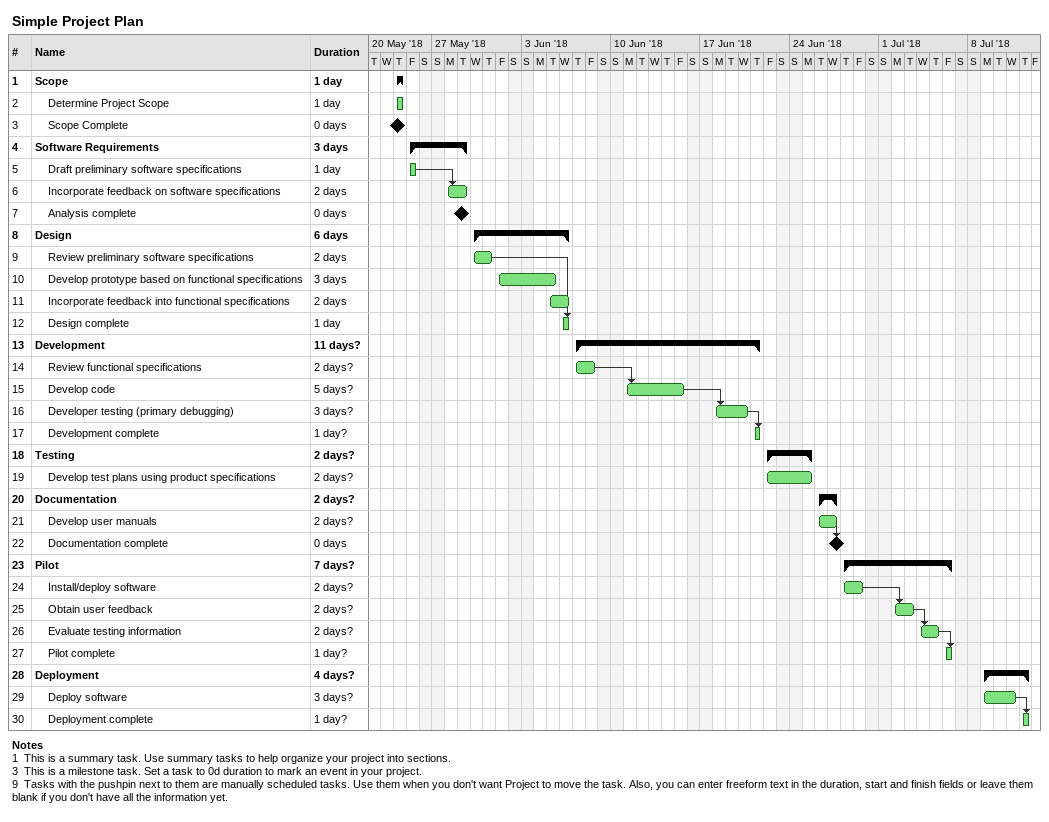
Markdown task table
Simple Project Plan

| ID | Level | Task | Duration | Start | Finish | Predecessors |
|---|---|---|---|---|---|---|
| 1 | 1 | **Scope** | 1d | 2018-05-24 | 2018-05-24 |  |
| 2 | 2 | Determine Project Scope | 1d | 2018-05-24 | 2018-05-24 |  |
| 3 | 2 | Scope Complete | 0d | 2018-05-24 | 2018-05-24 |  |
| 4 | 1 | **Software Requirements** | 3d | 2018-05-25 | 2018-05-29 |  |
| 5 | 2 | Draft preliminary software specifications | 1d | 2018-05-25 | 2018-05-25 |  |
| 6 | 2 | Incorporate feedback on software specifications | 2d | 2018-05-28 | 2018-05-29 | 5 |
| 7 | 2 | Analysis complete | 0d | 2018-05-29 | 2018-05-29 |  |
| 8 | 1 | **Design** | 6d | 2018-05-30 | 2018-06-06 |  |
| 9 | 2 | Review preliminary software specifications | 2d | 2018-05-30 | 2018-05-31 |  |
| 10 | 2 | Develop prototype based on functional specifications | 3d | 2018-06-01 | 2018-06-05 |  |
| 11 | 2 | Incorporate feedback into functional specifications | 2d | 2018-06-05 | 2018-06-06 |  |
| 12 | 2 | Design complete | 1d | 2018-06-06 | 2018-06-06 | 9 |
| 13 | 1 | **Development** | 11d? | 2018-06-07 | 2018-06-21 |  |
| 14 | 2 | Review functional specifications | 2d? | 2018-06-07 | 2018-06-08 |  |
| 15 | 2 | Develop code | 5d? | 2018-06-11 | 2018-06-15 | 14 |
| 16 | 2 | Developer testing (primary debugging) | 3d? | 2018-06-18 | 2018-06-20 | 15 |
| 17 | 2 | Development complete | 1d? | 2018-06-21 | 2018-06-21 | 16 |
| 18 | 1 | **Testing** | 2d? | 2018-06-22 | 2018-06-25 |  |
| 19 | 2 | Develop test plans using product specifications | 2d? | 2018-06-22 | 2018-06-25 |  |
| 20 | 1 | **Documentation** | 2d? | 2018-06-26 | 2018-06-27 |  |
| 21 | 2 | Develop user manuals | 2d? | 2018-06-26 | 2018-06-27 |  |
| 22 | 2 | Documentation complete | 0d | 2018-06-27 | 2018-06-27 | 21 |
| 23 | 1 | **Pilot** | 7d? | 2018-06-28 | 2018-07-06 |  |
| 24 | 2 | Install/deploy software | 2d? | 2018-06-28 | 2018-06-29 |  |
| 25 | 2 | Obtain user feedback | 2d? | 2018-07-02 | 2018-07-03 | 24 |
| 26 | 2 | Evaluate testing information | 2d? | 2018-07-04 | 2018-07-05 | 25 |
| 27 | 2 | Pilot complete | 1d? | 2018-07-06 | 2018-07-06 | 26 |
| 28 | 1 | **Deployment** | 4d? | 2018-07-09 | 2018-07-12 |  |
| 29 | 2 | Deploy software | 3d? | 2018-07-09 | 2018-07-11 |  |
| 30 | 2 | Deployment complete | 1d? | 2018-07-12 | 2018-07-12 | 29 |

Notes
- 1: This is a summary task. Use summary tasks to help organize your project into sections.
- 3: This is a milestone task. Set a task to 0d duration to mark an event in your project.
- 9: Tasks with the pushpin next to them are manually scheduled tasks. Use them when you don't want Project to move the task. Also, you can enter freeform text in the duration, start and finish fields or leave them blank if you don't have all the information yet.
